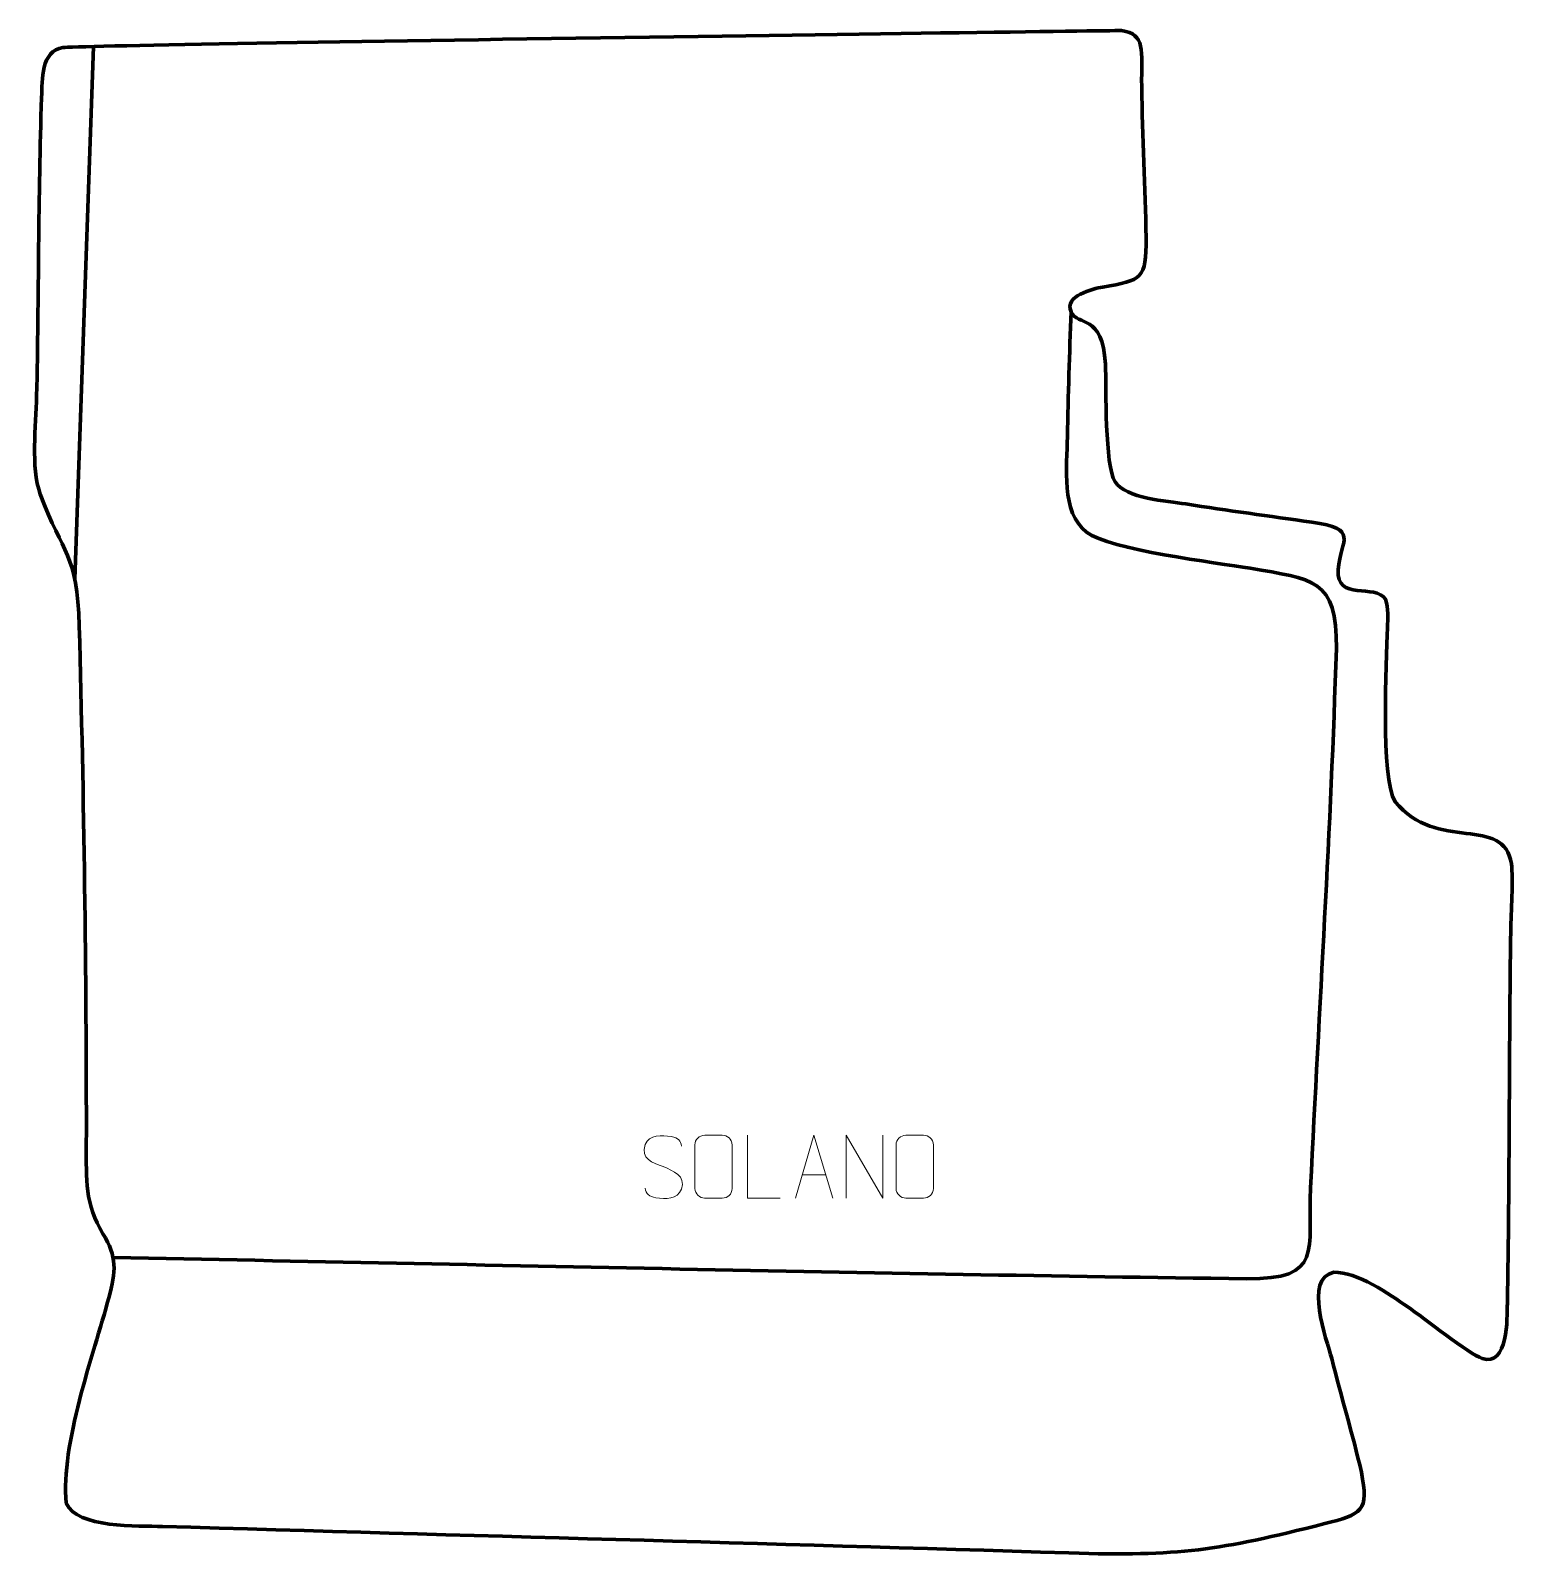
# Model space of a CAD drawing. Header units: millimetres. Extents: x -566 to 24, y 128 to 735.
import ezdxf

# ---------------------------------------------------------------- set-up
doc = ezdxf.new("R2010")
doc.units = ezdxf.units.MM
doc.header["$MEASUREMENT"] = 0
doc.layers.add('layer 2', color=7, linetype='Continuous')
doc.layers.add('layer 3', color=7, linetype='Continuous')

msp = doc.modelspace()

# ---------------------------------------------------------------- linework, layer by layer
at = {"layer": 'layer 2', "color": 142, "lineweight": 158}
msp.add_open_spline([(-548.2754, 516.6068), (-548.2754, 516.6068), (-540.9036, 728.4864), (-540.9036, 728.4864)], degree=3, dxfattribs=at)
msp.add_open_spline([(-533.0687, 246.8808), (-382.9547, 244.1174), (-232.6192, 240.3487), (-82.5166, 238.4909), (-82.5166, 238.4909), (-51.7069, 238.1096), (-58.144, 249.7596), (-56.9643, 274.6371), (-56.9643, 274.6371), (-53.5574, 345.9819), (-48.9346, 417.6883), (-46.7412, 489.0354), (-46.7412, 489.0354), (-46.2118, 516.9672), (-56.2805, 516.7335), (-81.0673, 520.9764), (-81.0673, 520.9764), (-94.3069, 523.1752), (-137.19, 528.4327), (-146.0194, 535.3), (-146.0194, 535.3), (-156.3141, 543.3072), (-153.8459, 561.4512), (-153.6561, 573.2602), (-153.6561, 573.2602), (-153.3891, 589.8572), (-152.8195, 606.4446), (-152.2389, 623.0329)], degree=3, knots=[0, 0, 0, 0, 0.125, 0.125, 0.125, 0.125, 0.25, 0.25, 0.25, 0.25, 0.375, 0.375, 0.375, 0.375, 0.5, 0.5, 0.5, 0.5, 0.625, 0.625, 0.625, 0.625, 0.75, 0.75, 0.75, 0.75, 1, 1, 1, 1], dxfattribs=at)
at = {"layer": 'layer 2', "color": 250, "lineweight": 9}
for points, knots in [([(-314.3478, 283.0458), (-318.5961, 284.5162), (-323.5042, 286.312), (-321.4991, 291.8323), (-321.4991, 291.8323), (-319.9956, 295.9722), (-314.782, 295.5837), (-311.1784, 294.9826), (-311.1784, 294.9826), (-308.3178, 294.5054), (-307.4531, 293.2922), (-307.1425, 291.2081)], [0, 0, 0, 0, 0.25, 0.25, 0.25, 0.25, 0.5, 0.5, 0.5, 0.5, 1, 1, 1, 1]), ([(-297.8673, 295.5223), (-295.5416, 295.5223), (-293.2155, 295.5223), (-290.8894, 295.5223), (-290.8894, 295.5223), (-288.9428, 295.5579), (-286.9514, 294.0663), (-286.9247, 291.6287), (-286.9247, 291.6287), (-286.9251, 285.8818), (-286.9251, 280.1345), (-286.9247, 274.3868), (-286.9247, 274.3868), (-287.0645, 272.0634), (-288.7417, 270.5838), (-290.8894, 270.573), (-290.8894, 270.573), (-293.2213, 270.5734), (-295.5532, 270.5734), (-297.8847, 270.573), (-297.8847, 270.573), (-299.8097, 270.4676), (-301.7818, 272.3521), (-301.7706, 274.3694), (-301.7706, 274.3694), (-301.7703, 280.1395), (-301.7703, 285.9092), (-301.7706, 291.6785), (-301.7706, 291.6785), (-301.7664, 293.8166), (-300.0197, 295.5358), (-297.8673, 295.5223)], [0, 0, 0, 0, 0.11111111, 0.11111111, 0.11111111, 0.11111111, 0.22222222, 0.22222222, 0.22222222, 0.22222222, 0.33333333, 0.33333333, 0.33333333, 0.33333333, 0.44444444, 0.44444444, 0.44444444, 0.44444444, 0.55555556, 0.55555556, 0.55555556, 0.55555556, 0.66666667, 0.66666667, 0.66666667, 0.66666667, 0.77777778, 0.77777778, 0.77777778, 0.77777778, 1, 1, 1, 1]), ([(-267.8732, 270.569), (-267.8732, 270.569), (-280.8223, 270.569), (-280.8223, 270.569), (-280.8223, 270.569), (-280.8223, 270.569), (-280.8223, 295.5226), (-280.8223, 295.5226)], [0, 0, 0, 0, 0.33333333, 0.33333333, 0.33333333, 0.33333333, 1, 1, 1, 1]), ([(-261.8182, 270.5691), (-261.8182, 270.5691), (-254.4472, 295.5226), (-254.4472, 295.5226), (-254.4472, 295.5226), (-254.4472, 295.5226), (-246.8773, 270.5691), (-246.8773, 270.5691)], [0, 0, 0, 0, 0.33333333, 0.33333333, 0.33333333, 0.33333333, 1, 1, 1, 1]), ([(-241.6751, 270.5691), (-241.6751, 270.5691), (-241.6751, 295.5226), (-241.6751, 295.5226), (-241.6751, 295.5226), (-241.6751, 295.5226), (-227.0203, 270.5691), (-227.0203, 270.5691), (-227.0203, 270.5691), (-227.0203, 270.5691), (-227.0203, 295.5226), (-227.0203, 295.5226)], [0, 0, 0, 0, 0.25, 0.25, 0.25, 0.25, 0.5, 0.5, 0.5, 0.5, 1, 1, 1, 1]), ([(-217.8673, 295.5223), (-215.5416, 295.5223), (-213.2155, 295.5223), (-210.8894, 295.5223), (-210.8894, 295.5223), (-208.9428, 295.5579), (-206.9514, 294.0663), (-206.9247, 291.6287), (-206.9247, 291.6287), (-206.9251, 285.8818), (-206.9251, 280.1345), (-206.9247, 274.3868), (-206.9247, 274.3868), (-207.0645, 272.0634), (-208.7417, 270.5838), (-210.8894, 270.573), (-210.8894, 270.573), (-213.2213, 270.5734), (-215.5532, 270.5734), (-217.8847, 270.573), (-217.8847, 270.573), (-219.8097, 270.4676), (-221.7818, 272.3521), (-221.7706, 274.3694), (-221.7706, 274.3694), (-221.7703, 280.1395), (-221.7703, 285.9092), (-221.7706, 291.6785), (-221.7706, 291.6785), (-221.7664, 293.8166), (-220.0197, 295.5358), (-217.8673, 295.5223)], [0, 0, 0, 0, 0.11111111, 0.11111111, 0.11111111, 0.11111111, 0.22222222, 0.22222222, 0.22222222, 0.22222222, 0.33333333, 0.33333333, 0.33333333, 0.33333333, 0.44444444, 0.44444444, 0.44444444, 0.44444444, 0.55555556, 0.55555556, 0.55555556, 0.55555556, 0.66666667, 0.66666667, 0.66666667, 0.66666667, 0.77777778, 0.77777778, 0.77777778, 0.77777778, 1, 1, 1, 1]), ([(-314.3478, 283.0457), (-310.3292, 281.399), (-305.2997, 279.5107), (-307.1337, 274.1504), (-307.1337, 274.1504), (-308.5935, 269.884), (-313.5043, 270.1407), (-317.2304, 270.6954), (-317.2304, 270.6954), (-319.9804, 271.1052), (-321.2013, 272.3187), (-321.5793, 274.4309)], [0, 0, 0, 0, 0.25, 0.25, 0.25, 0.25, 0.5, 0.5, 0.5, 0.5, 1, 1, 1, 1])]:
    msp.add_open_spline(points, degree=3, knots=knots, dxfattribs=at)
msp.add_open_spline([(-259.0956, 279.8185), (-259.0956, 279.8185), (-249.5999, 279.8185), (-249.5999, 279.8185)], degree=3, dxfattribs=at)
at = {"layer": 'layer 3', "color": 242, "lineweight": 158}
msp.add_open_spline([(-132.2154, 734.8324), (-122.3703, 733.2564), (-124.3404, 727.3531), (-124.1402, 712.5431), (-124.1402, 712.5431), (-123.8695, 692.5047), (-122.6285, 672.3839), (-122.399, 652.4295), (-122.399, 652.4295), (-122.2492, 635.8936), (-124.0527, 635.5447), (-139.6202, 632.8145), (-139.6202, 632.8145), (-143.5877, 632.1186), (-155.0765, 629.3256), (-152.2389, 623.0329), (-152.2389, 623.0329), (-149.5125, 616.9867), (-139.8253, 622.6691), (-138.5207, 602.1184), (-138.5207, 602.1184), (-138.2635, 592.8461), (-138.8396, 561.7005), (-134.6922, 555.3699), (-134.6922, 555.3699), (-130.2976, 548.6622), (-114.2855, 547.7751), (-106.6314, 546.5558), (-106.6314, 546.5558), (-89.8898, 543.9025), (-73.2714, 541.7698), (-56.5449, 539.3253), (-56.5449, 539.3253), (-37.4495, 536.5346), (-44.9307, 532.8378), (-46.0171, 520.4236), (-46.0171, 520.4236), (-47.1269, 507.741), (-31.0191, 515.1164), (-27.2643, 508.649), (-27.2643, 508.649), (-25.8515, 505.1296), (-26.3771, 501.0185), (-26.4395, 497.2941), (-26.4395, 497.2941), (-26.7072, 483.5708), (-29.425, 438.0355), (-23.319, 428.1845), (-23.319, 428.1845), (-6.9823, 407.8065), (20.0306, 423.2167), (22.8209, 403.4281), (22.8209, 403.4281), (23.669, 397.414), (22.6667, 383.9817), (22.568, 377.0317), (22.568, 377.0317), (21.91, 327.5936), (22.1397, 278.0805), (21.2312, 228.6591), (21.2312, 228.6591), (21.1237, 222.8113), (21.6473, 203.4046), (11.286, 206.7687), (11.286, 206.7687), (6.0342, 208.4739), (-12.0443, 222.9369), (-18.366, 227.316), (-18.366, 227.316), (-25.5525, 232.2942), (-38.7356, 241.3638), (-47.6883, 241.0293), (-47.6883, 241.0293), (-59.9109, 238.7382), (-50.564, 214.4298), (-48.6014, 206.7239), (-48.6014, 206.7239), (-44.7755, 191.584), (-40.296, 176.7732), (-36.8142, 161.5674), (-36.8142, 161.5674), (-33.5958, 146.0884), (-36.7416, 144.793), (-51.3143, 141.1022), (-51.3143, 141.1022), (-93.5462, 130.4074), (-109.1923, 128.0342), (-153.0544, 129.4392), (-153.0544, 129.4392), (-273.1458, 133.2532), (-393.2994, 136.3804), (-513.4094, 139.9722), (-513.4094, 139.9722), (-522.9726, 140.2582), (-547.4989, 139.1472), (-551.7071, 149.2778), (-551.7071, 149.2778), (-553.9302, 172.3915), (-540.9982, 208.0621), (-534.7671, 230.8998), (-534.7671, 230.8998), (-531.883, 241.4702), (-531.4157, 247.2087), (-537.117, 256.3765), (-537.117, 256.3765), (-544.2872, 267.9063), (-543.7468, 278.2346), (-543.7079, 291.4342), (-543.7079, 291.4342), (-543.6093, 360.0405), (-544.6716, 429.3679), (-546.5121, 497.9555), (-546.5121, 497.9555), (-547.3052, 527.5149), (-552.9826, 525.7961), (-561.9935, 550.407), (-561.9935, 550.407), (-565.8922, 561.3368), (-563.7317, 577.4982), (-563.4527, 589.4142), (-563.4527, 589.4142), (-562.5855, 628.9357), (-562.8515, 668.7847), (-561.493, 708.2302), (-561.493, 708.2302), (-561.2486, 715.3241), (-561.7818, 726.731), (-553.0003, 728.0274), (-553.0003, 728.0274), (-544.2189, 729.3238), (-132.2154, 734.8324), (-132.2154, 734.8324)], degree=3, knots=[0, 0, 0, 0, 0.02941176, 0.02941176, 0.02941176, 0.02941176, 0.05882353, 0.05882353, 0.05882353, 0.05882353, 0.08823529, 0.08823529, 0.08823529, 0.08823529, 0.11764706, 0.11764706, 0.11764706, 0.11764706, 0.14705882, 0.14705882, 0.14705882, 0.14705882, 0.17647059, 0.17647059, 0.17647059, 0.17647059, 0.20588235, 0.20588235, 0.20588235, 0.20588235, 0.23529412, 0.23529412, 0.23529412, 0.23529412, 0.26470588, 0.26470588, 0.26470588, 0.26470588, 0.29411765, 0.29411765, 0.29411765, 0.29411765, 0.32352941, 0.32352941, 0.32352941, 0.32352941, 0.35294118, 0.35294118, 0.35294118, 0.35294118, 0.38235294, 0.38235294, 0.38235294, 0.38235294, 0.41176471, 0.41176471, 0.41176471, 0.41176471, 0.44117647, 0.44117647, 0.44117647, 0.44117647, 0.47058824, 0.47058824, 0.47058824, 0.47058824, 0.5, 0.5, 0.5, 0.5, 0.52941176, 0.52941176, 0.52941176, 0.52941176, 0.55882353, 0.55882353, 0.55882353, 0.55882353, 0.58823529, 0.58823529, 0.58823529, 0.58823529, 0.61764706, 0.61764706, 0.61764706, 0.61764706, 0.64705882, 0.64705882, 0.64705882, 0.64705882, 0.67647059, 0.67647059, 0.67647059, 0.67647059, 0.70588235, 0.70588235, 0.70588235, 0.70588235, 0.73529412, 0.73529412, 0.73529412, 0.73529412, 0.76470588, 0.76470588, 0.76470588, 0.76470588, 0.79411765, 0.79411765, 0.79411765, 0.79411765, 0.82352941, 0.82352941, 0.82352941, 0.82352941, 0.85294118, 0.85294118, 0.85294118, 0.85294118, 0.88235294, 0.88235294, 0.88235294, 0.88235294, 0.91176471, 0.91176471, 0.91176471, 0.91176471, 0.94117647, 0.94117647, 0.94117647, 0.94117647, 1, 1, 1, 1], dxfattribs=at)

doc.saveas('drawing.dxf')
